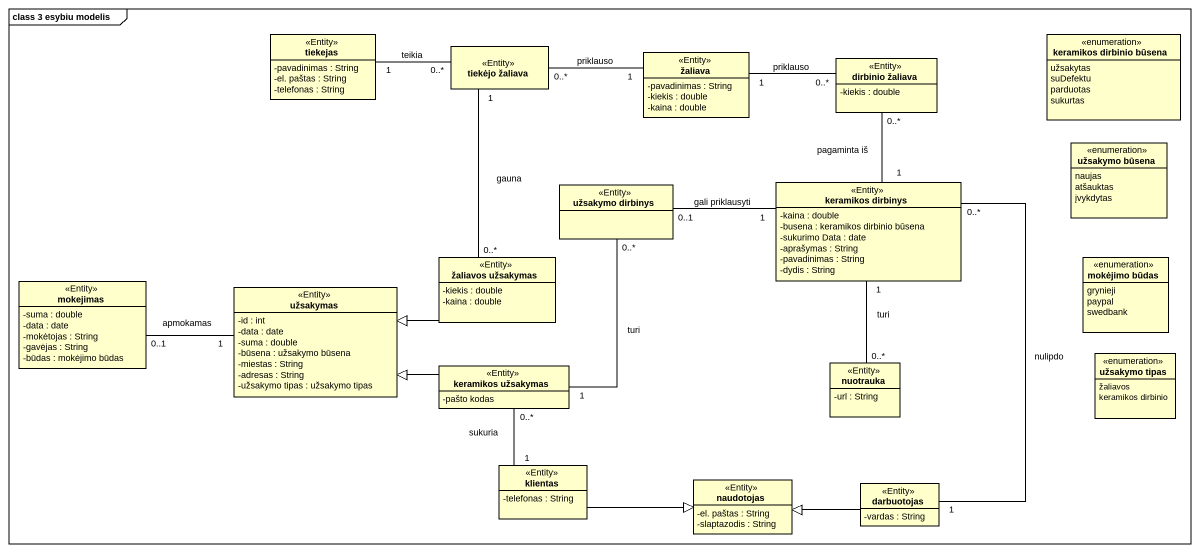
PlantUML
@startuml
mainframe class 3 esybiu modelis
hide circle
hide empty members
skinparam classAttributeIconSize 0
class tiekejas <<Entity>> {
  -pavadinimas : String
  -el. paštas : String
  -telefonas : String
}
class "tiekėjo žaliava" as tiekėjo_žaliava <<Entity>>
class žaliava <<Entity>> {
  -pavadinimas : String
  -kiekis : double
  -kaina : double
}
class "dirbinio žaliava" as dirbinio_žaliava <<Entity>> {
  -kiekis : double
}
enum "keramikos dirbinio būsena" as keramikos_dirbinio_būsena {
  užsakytas
  suDefektu
  parduotas
  sukurtas
}
enum "užsakymo būsena" as užsakymo_būsena {
  naujas
  atšauktas
  įvykdytas
}
class "užsakymo dirbinys" as užsakymo_dirbinys <<Entity>>
class "keramikos dirbinys" as keramikos_dirbinys <<Entity>> {
  -kaina : double
  -busena : keramikos dirbinio būsena
  -sukurimo Data : date
  -aprašymas : String
  -pavadinimas : String
  -dydis : String
}
class "žaliavos užsakymas" as žaliavos_užsakymas <<Entity>> {
  -kiekis : double
  -kaina : double
}
enum "mokėjimo būdas" as mokėjimo_būdas {
  grynieji
  paypal
  swedbank
}
class mokejimas <<Entity>> {
  -suma : double
  -data : date
  -mokėtojas : String
  -gavėjas : String
  -būdas : mokėjimo būdas
}
class užsakymas <<Entity>> {
  -id : int
  -data : date
  -suma : double
  -būsena : užsakymo būsena
  -miestas : String
  -adresas : String
  -užsakymo tipas : užsakymo tipas
}
class "keramikos užsakymas" as keramikos_užsakymas <<Entity>> {
  -pašto kodas
}
class nuotrauka <<Entity>> {
  -url : String
}
enum "užsakymo tipas" as užsakymo_tipas {
  žaliavos
  keramikos dirbinio
}
class klientas <<Entity>> {
  -telefonas : String
}
class naudotojas <<Entity>> {
  -el. paštas : String
  -slaptazodis : String
}
class darbuotojas <<Entity>> {
  -vardas : String
}
tiekejas "1" -right- "0..*" tiekėjo_žaliava : teikia
tiekėjo_žaliava "0..*" -right- "1" žaliava : priklauso
tiekėjo_žaliava "1" -- "0..*" žaliavos_užsakymas : gauna
dirbinio_žaliava "0..*" -left- "1" žaliava : priklauso
dirbinio_žaliava "0..*" -- "1" keramikos_dirbinys : pagaminta iš
užsakymo_dirbinys "0..*" -- "1" keramikos_užsakymas : turi
keramikos_dirbinys "1" -left- "0..1" užsakymo_dirbinys : gali priklausyti
keramikos_dirbinys "1" -- "0..*" nuotrauka : turi
žaliavos_užsakymas -left-|> užsakymas
mokejimas "0..1" -right- "1" užsakymas : apmokamas
keramikos_užsakymas -left-|> užsakymas
klientas "1" -up- "0..*" keramikos_užsakymas : sukuria
klientas -right-|> naudotojas
darbuotojas "1" -up- "0..*" keramikos_dirbinys : nulipdo
darbuotojas -left-|> naudotojas
@enduml
